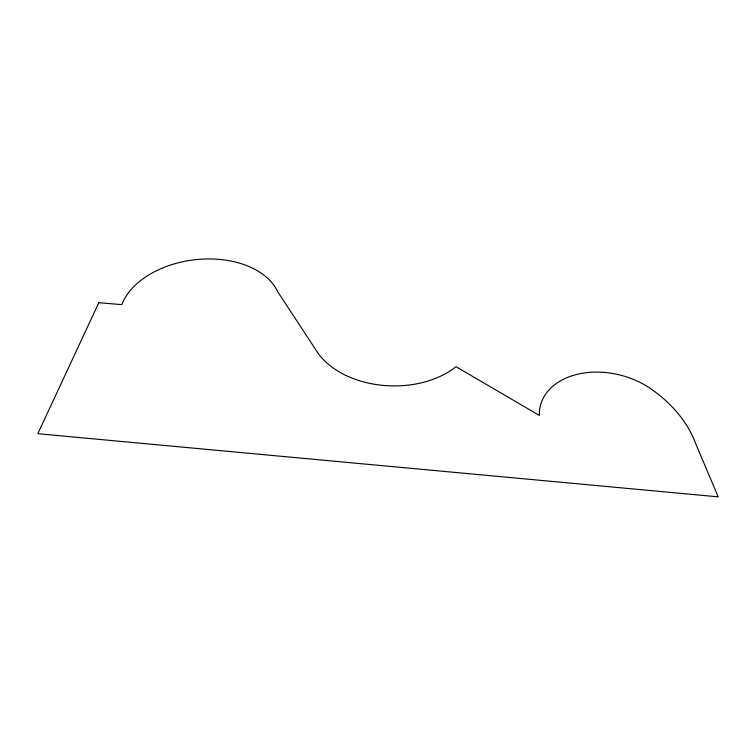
<?xml version="1.0" encoding="UTF-8"?>
<svg xmlns="http://www.w3.org/2000/svg" width="756" height="756" viewBox="0 0 756 756"><rect width="100%" height="100%" fill="white"/><g stroke="black" fill="none" stroke-linecap="round" stroke-linejoin="round"><path stroke-width="1.13" d="M98.8 302.702L37.8 433.698L718.2 496.843L695.728 443.781A130.382 95.615 13.8 0 0 653.401 390.625A70.213 49.423 14.5 0 0 578.898 373.936A70.213 49.423 14.5 0 0 539.34 415.422L456.01 366.688A82.735 56.114 1.8 0 1 315.932 349.971L277.613 291.58A81.232 52.769 -7.1 0 0 198.601 259.365A81.232 52.769 -7.1 0 0 121.792 304.64L98.8 302.702"/></g></svg>
